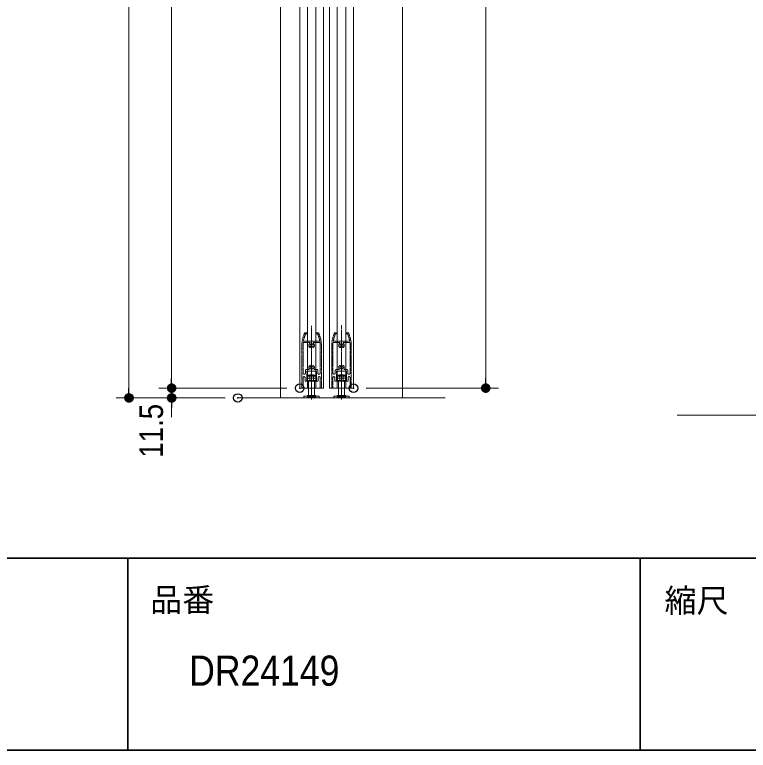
# Model space of a CAD drawing. Units: millimetres, scale not verified. Extents: x -4547 to 4547, y -2284 to 2284.
# Drawn here: x -648 to 211, y -2078 to -1215 of the extents above; entities that cross this region are included whole.
import ezdxf
from ezdxf.enums import TextEntityAlignment as Align

# ---------------------------------------------------------------- set-up
doc = ezdxf.new("R2010")
doc.units = ezdxf.units.MM
doc.header["$LTSCALE"] = 20
doc.header["$PDMODE"] = 32
doc.header["$PDSIZE"] = 10
for name, pattern in [('USER2', [10.5, 8, -0.5, 0.5, -0.5, 0.5, -0.5]), ('USER3', [1.11, 0.71, -0.4]), ('USER4', [2.91, 1.76, -0.4, 0.35, -0.4])]:
    doc.linetypes.add(name, pattern=pattern)
for name, color, linetype, lineweight in [('0-0_1図面枠', 7, 'Continuous', 20), ('0-1_3一般', 7, 'Continuous', 15), ('0-2_2寸法-1', 7, 'Continuous', 15), ('0-3_0', 7, 'Continuous', 25), ('0-5_2寸法-2', 7, 'Continuous', 15)]:
    doc.layers.add(name, color=color, linetype=linetype, lineweight=lineweight)
doc.layers.add('0-4_Defpoints', color=7, linetype='Continuous')
doc.styles.add('ＭＳ Ｐゴシック', font='')
doc.styles.get('ＭＳ Ｐゴシック').set_extended_font_data('MS PGothic')

# ---------------------------------------------------------------- blocks, each defined once
blk = doc.blocks.new('グループ-3')
at = {"layer": '0-0_1図面枠', "lineweight": 35}
for p, q in [((-60000, -37050), (60000, -37050)), ((16500, -37050), (16500, -41550)), ((28500, -37050), (28500, -41550))]:
    blk.add_line(p, q, dxfattribs=at)
blk.add_lwpolyline([(-60000, 41550), (60000, 41550), (60000, -41550), (-60000, -41550)], close=True, dxfattribs=at)
blk = doc.blocks.new('図面枠')
at = {"layer": '0-0_1図面枠'}
blk.add_blockref('グループ-3', (0, 0), dxfattribs=at)
at = {"layer": '0-0_1図面枠', "style": 'ＭＳ Ｐゴシック'}
for s, p in [('品番', (17022.4, -38463.2)), ('縮尺', (29074.1, -38480.4))]:
    blk.add_text(s, height=550.3, dxfattribs=at).set_placement(p, align=Align.BOTTOM_LEFT)
blk = doc.blocks.new('グループ-18')
at = {"layer": '0-1_3一般', "lineweight": 5}
blk.add_line((29372.6, -33696.3), (39872.6, -33696.3), dxfattribs=at)
blk = doc.blocks.new('グループ-20')
at = {"layer": '0-1_3一般'}
blk.add_blockref('グループ-18', (0, 0), dxfattribs=at)
blk = doc.blocks.new('グループ-23')
at = {"layer": '0-1_3一般'}
for p, q in [((20710.5, -32770), (20720.5, -32760)), ((20720.5, -32760), (20725.5, -32760)), ((20785.5, -32750), (20760.5, -32750)), ((20765.5, -32780), (20760.5, -32750)), ((20825.5, -32750), (20785.5, -32750)), ((20850.5, -32750), (20825.5, -32750)), ((20845.5, -32780), (20850.5, -32750)), ((20848.9, -32760), (20885.5, -32760)), ((20900.5, -32770), (20890.5, -32760)), ((21410.5, -32770), (21420.5, -32760)), ((21420.5, -32760), (21425.5, -32760)), ((21425.5, -32760), (21462.2, -32760)), ((21425.5, -32780), (21425.5, -32760)), ((21465.5, -32780), (21460.5, -32750)), ((21505.5, -32761.5), (21485.5, -32750)), ((21525.5, -32750), (21505.5, -32761.5)), ((21550.5, -32750), (21525.5, -32750)), ((21545.5, -32780), (21550.5, -32750)), ((21548.9, -32760), (21585.5, -32760)), ((21585.5, -32760), (21590.5, -32760)), ((21585.5, -32780), (21585.5, -32760)), ((21600.5, -32770), (21590.5, -32760)), ((20710.5, -32890), (20710.5, -32770)), ((20710.5, -32890), (20720.5, -32900)), ((20725.5, -32780), (20763.5, -32780)), ((20735.5, -32900), (20725.5, -32900)), ((20735.5, -32880), (20765.5, -32880)), ((20735.5, -32880), (20735.5, -33230)), ((20765.5, -32880), (20765.5, -32780)), ((20845.5, -32880), (20845.5, -32780)), ((20845.5, -32880), (20875.5, -32880)), ((20847.5, -32780), (20885.5, -32780)), ((20847.5, -32880), (20847.5, -32780)), ((20847.5, -32880), (20885.5, -32880)), ((20875.5, -32880), (20875.5, -33230)), ((20890.5, -32900), (20885.5, -32900)), ((20900.5, -32890), (20890.5, -32900)), ((20900.5, -32770), (20900.5, -32890)), ((21410.5, -32890), (21410.5, -32770)), ((21410.5, -32890), (21420.5, -32900)), ((21425.5, -32900), (21420.5, -32900)), ((21425.5, -32780), (21463.5, -32780)), ((21425.5, -32880), (21425.5, -32900)), ((21425.5, -32880), (21463.5, -32880)), ((21435.5, -32900), (21425.5, -32900)), ((21435.5, -32880), (21435.5, -33230)), ((21435.5, -32880), (21465.5, -32880)), ((21463.5, -32880), (21463.5, -32780)), ((21465.5, -32880), (21465.5, -32780)), ((21545.5, -32880), (21545.5, -32780)), ((21545.5, -32880), (21575.5, -32880)), ((21547.5, -32880), (21547.5, -32780)), ((21547.5, -32780), (21585.5, -32780)), ((21547.5, -32880), (21585.5, -32880)), ((21575.5, -32880), (21575.5, -33230)), ((21585.5, -32900), (21575.5, -32900)), ((21585.5, -32880), (21585.5, -32900)), ((21590.5, -32900), (21585.5, -32900)), ((21600.5, -32890), (21590.5, -32900)), ((21600.5, -32770), (21600.5, -32890)), ((20625.5, -33250), (20662.3, -33250)), ((20625.5, -33290), (20625.5, -33250)), ((20662.3, -33250), (20755.5, -33250)), ((20755.5, -33230), (20735.5, -33230)), ((20755.5, -33270), (20750.5, -33290)), ((20755.5, -33230), (20755.5, -33270)), ((20755.5, -33250), (20855.5, -33250)), ((20875.5, -33230), (20855.5, -33230)), ((20855.5, -33270), (20855.5, -33230)), ((20855.5, -33250), (20948.7, -33250)), ((20860.5, -33290), (20855.5, -33270)), ((20948.7, -33250), (20985.5, -33250)), ((20985.5, -33290), (20985.5, -33250)), ((21325.5, -33290), (21325.5, -33250)), ((21325.5, -33250), (21362.3, -33250)), ((21362.3, -33250), (21455.5, -33250)), ((21405.5, -33230), (21405.5, -33250)), ((21605.5, -33230), (21405.5, -33230)), ((21455.5, -33230), (21435.5, -33230)), ((21455.5, -33270), (21450.5, -33290)), ((21455.5, -33230), (21455.5, -33270)), ((21455.5, -33250), (21555.5, -33250)), ((21505.5, -33272.6), (21475.5, -33290)), ((21535.5, -33290), (21505.5, -33272.6)), ((21555.5, -33270), (21555.5, -33230)), ((21575.5, -33230), (21555.5, -33230)), ((21555.5, -33250), (21648.7, -33250)), ((21560.5, -33290), (21555.5, -33270)), ((21605.5, -33250), (21605.5, -33230)), ((21648.7, -33250), (21685.5, -33250)), ((21685.5, -33290), (21685.5, -33250)), ((20662.3, -33290), (20625.5, -33290)), ((20745.5, -33290), (20662.3, -33290)), ((20750.5, -33290), (20775.5, -33290)), ((20985.5, -33290), (20948.7, -33290)), ((21362.3, -33290), (21325.5, -33290)), ((21445.5, -33290), (21362.3, -33290)), ((21565.5, -33290), (21445.5, -33290)), ((21450.5, -33290), (21475.5, -33290)), ((21475.5, -33290), (21535.5, -33290)), ((21535.5, -33290), (21560.5, -33290)), ((21648.7, -33290), (21565.5, -33290)), ((21685.5, -33290), (21648.7, -33290))]:
    blk.add_line(p, q, dxfattribs=at)
at = {"layer": '0-1_3一般', "linetype": 'USER2'}
for p, q in [((20762.2, -32760), (20848.9, -32760)), ((21462.2, -32760), (21548.9, -32760)), ((20875.5, -32900), (20735.5, -32900)), ((20763.5, -32780), (20847.5, -32780)), ((20763.5, -32880), (20847.5, -32880)), ((21575.5, -32900), (21435.5, -32900)), ((21463.5, -32780), (21547.5, -32780)), ((21463.5, -32880), (21547.5, -32880))]:
    blk.add_line(p, q, dxfattribs=at)
at = {"layer": '0-1_3一般', "linetype": 'USER4'}
for p, q in [((20805.5, -32710), (20805.5, -33330)), ((20805.5, -32740), (20805.5, -32730)), ((20805.5, -32920), (20805.5, -32740)), ((20805.5, -32920), (20805.5, -32740)), ((21505.5, -32710), (21505.5, -33330)), ((21505.5, -32740), (21505.5, -32730)), ((21505.5, -32920), (21505.5, -32740)), ((20690.5, -32830), (20920.5, -32830)), ((20805.5, -32930), (20805.5, -32920)), ((21390.5, -32830), (21620.5, -32830)), ((20805.5, -33280), (20805.5, -33210)), ((20805.5, -33230), (20805.5, -33310)), ((21505.5, -33280), (21505.5, -33210)), ((21505.5, -33230), (21505.5, -33310))]:
    blk.add_line(p, q, dxfattribs=at)
at = {"layer": '0-1_3一般', "linetype": 'USER3'}
for p, q in [((20755.5, -33270), (20755.5, -33230)), ((20855.5, -33230), (20855.5, -33270)), ((21405.5, -33270), (21605.5, -33270)), ((21405.5, -33290), (21405.5, -33270)), ((21455.5, -33270), (21455.5, -33230)), ((21555.5, -33230), (21555.5, -33270)), ((21605.5, -33270), (21605.5, -33290)), ((20755.5, -33290), (20855.5, -33290)), ((21455.5, -33290), (21555.5, -33290))]:
    blk.add_line(p, q, dxfattribs=at)
at = {"layer": '0-1_3一般'}
for points in [[(20725.5, -32780), (20725.5, -32760), (20762.2, -32760)], [(20825.5, -32750), (20805.5, -32761.5), (20785.5, -32750)], [(20885.5, -32780), (20885.5, -32760), (20890.5, -32760)], [(21525.5, -32750), (21485.5, -32750), (21460.5, -32750)], [(20725.5, -32880), (20725.5, -32900), (20720.5, -32900)], [(20725.5, -32880), (20763.5, -32880), (20763.5, -32780)], [(20885.5, -32880), (20885.5, -32900), (20875.5, -32900)], [(20905.5, -33250), (20905.5, -33230), (20705.5, -33230), (20705.5, -33250)], [(20835.5, -33290), (20805.5, -33272.6), (20775.5, -33290)], [(20948.7, -33290), (20865.5, -33290), (20745.5, -33290)], [(20775.5, -33290), (20835.5, -33290), (20860.5, -33290)]]:
    blk.add_lwpolyline(points, dxfattribs=at)
at = {"layer": '0-1_3一般', "linetype": 'USER4'}
blk.add_lwpolyline([(21505.5, -32930), (21505.5, -32920), (21505.5, -32740)], dxfattribs=at)
at = {"layer": '0-1_3一般', "linetype": 'USER3'}
blk.add_lwpolyline([(20705.5, -33290), (20705.5, -33270), (20905.5, -33270), (20905.5, -33290)], dxfattribs=at)
blk = doc.blocks.new('グループ-27')
at = {"layer": '0-1_3一般'}
for p, q in [((20525.5, -33060), (20525.5, 12740)), ((20705.5, -33060), (20705.5, 12740)), ((20905.5, 12740), (20905.5, -33060)), ((21085.5, 12740), (21085.5, -33060)), ((21225.5, -33060), (21225.5, 12740)), ((21405.5, -33060), (21405.5, 12740)), ((21605.5, 12740), (21605.5, -33060)), ((21785.5, 12740), (21785.5, -33060)), ((21085.5, -33060), (20905.5, -33060)), ((21405.5, -33060), (21225.5, -33060)), ((21605.5, -33060), (21405.5, -33060)), ((21785.5, -33060), (21605.5, -33060))]:
    blk.add_line(p, q, dxfattribs=at)
blk.add_lwpolyline([(20905.5, -33060), (20705.5, -33060), (20525.5, -33060)], dxfattribs=at)
blk = doc.blocks.new('グループ-32')
at = {"layer": '0-1_3一般'}
for p, q in [((20075.5, -33290), (20075.5, 14770)), ((22935.5, 14770), (22935.5, -33290)), ((19075.5, -33290), (21255.5, -33290)), ((21255.5, -33290), (23935.5, -33290))]:
    blk.add_line(p, q, dxfattribs=at)
blk = doc.blocks.new('グループ-35')
at = {"layer": '0-1_3一般'}
for name in ['グループ-32', 'グループ-23', 'グループ-27']:
    blk.add_blockref(name, (0, 0), dxfattribs=at)
blk = doc.blocks.new('グループ-36')
at = {"layer": '0-1_3一般', "linetype": 'USER4'}
for p, q in [((20805.5, -31599.9), (20805.5, -33179.9)), ((21505.5, -31580.6), (21505.5, -33220.6))]:
    blk.add_line(p, q, dxfattribs=at)
at = {"layer": '0-1_3一般', "linetype": 'USER2'}
for p, q in [((20697.5, -31790), (20668.7, -31790)), ((20701.5, -31770), (20701.5, -31786)), ((20909.5, -31770), (20909.5, -31786)), ((20955.5, -31766), (20913.5, -31766)), ((20942.3, -31790), (20913.5, -31790)), ((20955.5, -31760), (20955.5, -31766)), ((20965.5, -31760), (20955.5, -31760)), ((21345.5, -31760), (21355.5, -31760)), ((21355.5, -31760), (21355.5, -31766)), ((21355.5, -31766), (21397.5, -31766)), ((21397.5, -31790), (21368.7, -31790)), ((21401.5, -31770), (21401.5, -31786)), ((21609.5, -31770), (21609.5, -31786)), ((21642.3, -31790), (21613.5, -31790)), ((20575.5, -32065.9), (20575.5, -33050)), ((20605.5, -32000), (20605.5, -32706.5)), ((20615.5, -31990), (20760.5, -31990)), ((20619.4, -31960), (20799.5, -31960)), ((20799.5, -31960), (20805.5, -31966)), ((20805.5, -31966), (20811.5, -31960)), ((20811.5, -31960), (20991.6, -31960)), ((20850.5, -31990), (20995.5, -31990)), ((21005.5, -32000), (21005.5, -32706.5)), ((21035.5, -32065.9), (21035.5, -33050)), ((21275.5, -32065.9), (21275.5, -33050)), ((21305.5, -32000), (21305.5, -32706.5)), ((21315.5, -31990), (21460.5, -31990)), ((21319.4, -31960), (21499.5, -31960)), ((21550.5, -31990), (21695.5, -31990)), ((21705.5, -32000), (21705.5, -32706.5)), ((21735.5, -32065.9), (21735.5, -33050)), ((20660.5, -32706.5), (20660.5, -32644)), ((20680.5, -32624), (20738.7, -32624)), ((20690.5, -32894), (20690.5, -32666)), ((20696.5, -32660), (20799.5, -32660)), ((20805.5, -32654), (20799.5, -32660)), ((20811.5, -32660), (20805.5, -32654)), ((20811.5, -32660), (20914.5, -32660)), ((20872.4, -32624), (20930.5, -32624)), ((20920.5, -32824), (20920.5, -32666)), ((20950.5, -32644), (20950.5, -32706.5)), ((21360.5, -32706.5), (21360.5, -32644)), ((21380.5, -32624), (21438.7, -32624)), ((21390.5, -32894), (21390.5, -32666)), ((21396.5, -32660), (21499.5, -32660)), ((21505.5, -32654), (21499.5, -32660)), ((21511.5, -32660), (21505.5, -32654)), ((21511.5, -32660), (21614.5, -32660)), ((21572.4, -32624), (21630.5, -32624)), ((21620.5, -32824), (21620.5, -32666)), ((21650.5, -32644), (21650.5, -32706.5)), ((20605.5, -32812.5), (20605.5, -33050)), ((20650.5, -32812.5), (20650.5, -32894)), ((20656.5, -32900), (20684.5, -32900)), ((20920.5, -32824), (20920.5, -32894)), ((20926.5, -32900), (20954.5, -32900)), ((20960.5, -32894), (20960.5, -32812.5)), ((21005.5, -32812.5), (21005.5, -32906)), ((21005.5, -33050), (21005.5, -32906)), ((21305.5, -32812.5), (21305.5, -33050)), ((21350.5, -32812.5), (21350.5, -32894)), ((21356.5, -32900), (21384.5, -32900)), ((21620.5, -32824), (21620.5, -32894)), ((21626.5, -32900), (21654.5, -32900)), ((21660.5, -32894), (21660.5, -32812.5)), ((21705.5, -32812.5), (21705.5, -32906)), ((21705.5, -33050), (21705.5, -32906)), ((20585.5, -33060), (20595.5, -33060)), ((21025.5, -33060), (21015.5, -33060)), ((21285.5, -33060), (21295.5, -33060)), ((21725.5, -33060), (21715.5, -33060))]:
    blk.add_line(p, q, dxfattribs=at)
for points in [[(20645.5, -31760), (20655.5, -31760), (20655.5, -31766), (20697.5, -31766)], [(21665.5, -31760), (21655.5, -31760), (21655.5, -31766), (21613.5, -31766)], [(21499.5, -31960), (21505.5, -31966), (21511.5, -31960), (21691.6, -31960)]]:
    blk.add_lwpolyline(points, dxfattribs=at)
for centre, radius, start, end in [((21275.5, -32065.9), 700, 159.33677, 180), ((21369.1, -32101.2), 770, 156.45056, 168.88762), ((21369.1, -32101.2), 800, 154.7505, 159.33677), ((20668.7, -31796), 6, 90, 156.45056), ((20697.5, -31770), 4, 0, 90), ((20697.5, -31786), 4, 270, 0), ((20913.5, -31770), 4, 90, 180), ((20913.5, -31786), 4, 180, 270), ((20942.3, -31796), 6, 23.54944, 90), ((20242, -32101.2), 770, 11.11238, 23.54944), ((20242, -32101.2), 800, 20.66323, 25.2495), ((20335.5, -32065.9), 700, 0, 20.66323), ((21975.5, -32065.9), 700, 159.33677, 180), ((22069.1, -32101.2), 770, 156.45056, 168.88762), ((22069.1, -32101.2), 800, 154.7505, 159.33677), ((21368.7, -31796), 6, 90, 156.45056), ((21397.5, -31770), 4, 0, 90), ((21397.5, -31786), 4, 270, 0), ((21613.5, -31770), 4, 90, 180), ((21613.5, -31786), 4, 180, 270), ((21642.3, -31796), 6, 23.54944, 90), ((20942, -32101.2), 770, 11.11238, 23.54944), ((20942, -32101.2), 800, 20.66323, 25.2495), ((21035.5, -32065.9), 700, 0, 20.66323), ((20615.5, -32000), 10, 90, 180), ((20619.4, -31954), 6, 168.88762, 270), ((20805.5, -32060), 65, 126.8699, 222.5424), ((20760.5, -32000), 10, 306.8699, 90), ((20805.5, -32060), 35, 317.4576, 222.5424), ((20850.5, -32000), 10, 90, 233.1301), ((20805.5, -32060), 65, 317.4576, 53.1301), ((20991.6, -31954), 6, 270, 11.11238), ((20995.5, -32000), 10, 0, 90), ((21315.5, -32000), 10, 90, 180), ((21319.4, -31954), 6, 168.88762, 270), ((21505.5, -32060), 65, 126.8699, 222.5424), ((21460.5, -32000), 10, 306.8699, 90), ((21505.5, -32060), 35, 317.4576, 222.5424), ((21550.5, -32000), 10, 90, 233.1301), ((21505.5, -32060), 65, 317.4576, 53.1301), ((21691.6, -31954), 6, 270, 11.11238), ((21695.5, -32000), 10, 0, 90), ((20768.7, -32093.8), 15, 222.5424, 42.5424), ((20842.4, -32093.8), 15, 137.4576, 317.4576), ((21468.7, -32093.8), 15, 222.5424, 42.5424), ((21542.4, -32093.8), 15, 137.4576, 317.4576), ((20805.5, -32580), 65, 137.4576, 206.95775), ((20768.7, -32546.2), 15, 317.4576, 137.4576), ((20805.5, -32580), 35, 137.4576, 42.5424), ((20842.4, -32546.2), 15, 42.5424, 222.5424), ((20805.5, -32580), 65, 333.04225, 42.5424), ((21505.5, -32580), 65, 137.4576, 206.95775), ((21468.7, -32546.2), 15, 317.4576, 137.4576), ((21505.5, -32580), 35, 137.4576, 42.5424), ((21542.4, -32546.2), 15, 42.5424, 222.5424), ((21505.5, -32580), 65, 333.04225, 42.5424), ((20633, -32706.5), 27.5, 180, 270), ((20633, -32706.5), 27.5, 270, 0), ((20680.5, -32644), 20, 90, 180), ((20696.5, -32666), 6, 90, 180), ((20738.7, -32614), 10, 270, 26.95775), ((20872.4, -32614), 10, 153.04225, 270), ((20914.5, -32666), 6, 0, 90), ((20930.5, -32644), 20, 0, 90), ((20978, -32706.5), 27.5, 180, 0), ((21333, -32706.5), 27.5, 180, 270), ((21333, -32706.5), 27.5, 270, 0), ((21380.5, -32644), 20, 90, 180), ((21396.5, -32666), 6, 90, 180), ((21438.7, -32614), 10, 270, 26.95775), ((21572.4, -32614), 10, 153.04225, 270), ((21614.5, -32666), 6, 0, 90), ((21630.5, -32644), 20, 0, 90), ((21678, -32706.5), 27.5, 180, 0), ((20628, -32812.5), 22.5, 90, 180), ((20628, -32812.5), 22.5, 0, 90), ((20656.5, -32894), 6, 180, 270), ((20684.5, -32894), 6, 270, 0), ((20926.5, -32894), 6, 180, 270), ((20954.5, -32894), 6, 270, 0), ((20983, -32812.5), 22.5, 0, 180), ((21328, -32812.5), 22.5, 90, 180), ((21328, -32812.5), 22.5, 0, 90), ((21356.5, -32894), 6, 180, 270), ((21384.5, -32894), 6, 270, 0), ((21626.5, -32894), 6, 180, 270), ((21654.5, -32894), 6, 270, 0), ((21683, -32812.5), 22.5, 0, 180), ((20585.5, -33050), 10, 180, 270), ((20595.5, -33050), 10, 270, 0), ((21015.5, -33050), 10, 180, 270), ((21025.5, -33050), 10, 270, 0), ((21285.5, -33050), 10, 180, 270), ((21295.5, -33050), 10, 270, 0), ((21715.5, -33050), 10, 180, 270), ((21725.5, -33050), 10, 270, 0)]:
    blk.add_arc(centre, radius, start, end, dxfattribs=at)
blk = doc.blocks.new('_Dot')
at = {"layer": '0-3_0'}
blk.add_line((-10, 0), (-20, 0), dxfattribs=at)
for points in [[(0, 0), (-10, 0), (-9.92, 1.25)], [(0, 0), (-9.92, -1.25), (-10, 0)], [(0, 0), (-9.92, 1.25), (-9.69, 2.49)], [(0, 0), (-9.69, -2.49), (-9.92, -1.25)], [(0, 0), (-9.69, 2.49), (-9.3, 3.68)], [(0, 0), (-9.3, -3.68), (-9.69, -2.49)], [(0, 0), (-9.3, 3.68), (-8.76, 4.82)], [(0, 0), (-8.76, -4.82), (-9.3, -3.68)], [(0, 0), (-8.76, 4.82), (-8.09, 5.88)], [(0, 0), (-8.09, -5.88), (-8.76, -4.82)], [(0, 0), (-8.09, 5.88), (-7.29, 6.85)], [(0, 0), (-7.29, -6.85), (-8.09, -5.88)], [(0, 0), (-7.29, 6.85), (-6.37, 7.71)], [(0, 0), (-6.37, -7.71), (-7.29, -6.85)], [(0, 0), (-6.37, 7.71), (-5.36, 8.44)], [(0, 0), (-5.36, -8.44), (-6.37, -7.71)], [(0, 0), (-5.36, 8.44), (-4.26, 9.05)], [(0, 0), (-4.26, -9.05), (-5.36, -8.44)], [(0, 0), (-4.26, 9.05), (-3.09, 9.51)], [(0, 0), (-3.09, -9.51), (-4.26, -9.05)], [(0, 0), (-3.09, 9.51), (-1.87, 9.82)], [(0, 0), (-1.87, -9.82), (-3.09, -9.51)], [(0, 0), (-1.87, 9.82), (-0.63, 9.98)], [(0, 0), (-0.63, -9.98), (-1.87, -9.82)], [(0, 0), (-0.63, 9.98), (0.63, 9.98)], [(0, 0), (0.63, -9.98), (-0.63, -9.98)], [(0, 0), (0.63, 9.98), (1.87, 9.82)], [(0, 0), (1.87, 9.82), (3.09, 9.51)], [(0, 0), (3.09, 9.51), (4.26, 9.05)], [(0, 0), (4.26, 9.05), (5.36, 8.44)], [(0, 0), (5.36, 8.44), (6.37, 7.71)], [(0, 0), (6.37, 7.71), (7.29, 6.85)], [(0, 0), (7.29, 6.85), (8.09, 5.88)], [(0, 0), (8.09, 5.88), (8.76, 4.82)], [(0, 0), (8.76, 4.82), (9.3, 3.68)], [(0, 0), (9.3, 3.68), (9.69, 2.49)], [(0, 0), (9.69, 2.49), (9.92, 1.25)], [(0, 0), (9.92, 1.25), (10, 0)], [(0, 0), (1.87, -9.82), (0.63, -9.98)], [(0, 0), (3.09, -9.51), (1.87, -9.82)], [(0, 0), (4.26, -9.05), (3.09, -9.51)], [(0, 0), (5.36, -8.44), (4.26, -9.05)], [(0, 0), (6.37, -7.71), (5.36, -8.44)], [(0, 0), (7.29, -6.85), (6.37, -7.71)], [(0, 0), (8.09, -5.88), (7.29, -6.85)], [(0, 0), (8.76, -4.82), (8.09, -5.88)], [(0, 0), (9.3, -3.68), (8.76, -4.82)], [(0, 0), (9.69, -2.49), (9.3, -3.68)], [(0, 0), (9.92, -1.25), (9.69, -2.49)], [(0, 0), (10, 0), (9.92, -1.25)]]:
    blk.add_solid(points, dxfattribs=at)

msp = doc.modelspace()

# ---------------------------------------------------------------- linework, layer by layer
at = {"layer": '0-2_2寸法-1'}
for p, q in [((-514.35, 674.25), (-514.35, -1653.24)), ((-464.35, -1641.74), (-464.35, 625.75)), ((-96.35, -1641.74), (-96.35, -519.25)), ((-329.35, -1653), (-479.35, -1653)), ((-236.35, -1653), (-81.35, -1653)), ((-479.35, -1664.5), (-529.35, -1664.5))]:
    msp.add_line(p, q, dxfattribs=at)
at = {"layer": '0-4_Defpoints'}
for p in [(-314.35, -1653), (-251.35, -1653), (-514.35, -1664.5), (-464.35, -1664.5), (-386.85, -1664.5)]:
    msp.add_point(p, dxfattribs=at)
at = {"layer": '0-5_2寸法-2'}
for p, q in [((-464.35, -1641.74), (-464.35, -1630.49)), ((-329.35, -1653), (-479.35, -1653)), ((-464.35, -1653), (-464.35, -1664.5)), ((-401.85, -1664.5), (-479.35, -1664.5)), ((-464.35, -1675.75), (-464.35, -1687.01))]:
    msp.add_line(p, q, dxfattribs=at)

# ---------------------------------------------------------------- block references
at = {"layer": '0-0_1図面枠', "xscale": 0.05, "yscale": 0.05}
msp.add_blockref('図面枠', (-1340.62, 0), dxfattribs=at)
at = {"layer": '0-1_3一般', "xscale": 0.05, "yscale": 0.05}
for name in ['グループ-35', 'グループ-20', 'グループ-36']:
    msp.add_blockref(name, (-1340.62, 0), dxfattribs=at)
at = {"layer": '0-2_2寸法-1', "xscale": 0.5627563, "yscale": 0.5627563, "rotation": 270}
for p in [(-464.35, -1653), (-96.35, -1653), (-514.35, -1664.5)]:
    msp.add_blockref('_Dot', p, dxfattribs=at)
at = {"layer": '0-5_2寸法-2', "xscale": 0.5627563, "yscale": 0.5627563}
for p, rotation in [((-464.35, -1653), 270), ((-464.35, -1664.5), 90)]:
    msp.add_blockref('_Dot', p, dxfattribs=dict(at, rotation=rotation))

# ---------------------------------------------------------------- texts
at = {"layer": '0-0_1図面枠', "style": 'ＭＳ Ｐゴシック', "width": 0.9}
msp.add_text('DR24149', height=35.38, dxfattribs=at).set_placement((-443.79, -2012.45), align=Align.BOTTOM_LEFT)
at = {"layer": '0-5_2寸法-2', "style": 'ＭＳ Ｐゴシック', "width": 0.9}
msp.add_text('11.5', height=27.57, rotation=90, dxfattribs=at).set_placement((-466.21, -1734.66), align=Align.BOTTOM_LEFT)

doc.saveas('drawing.dxf')
